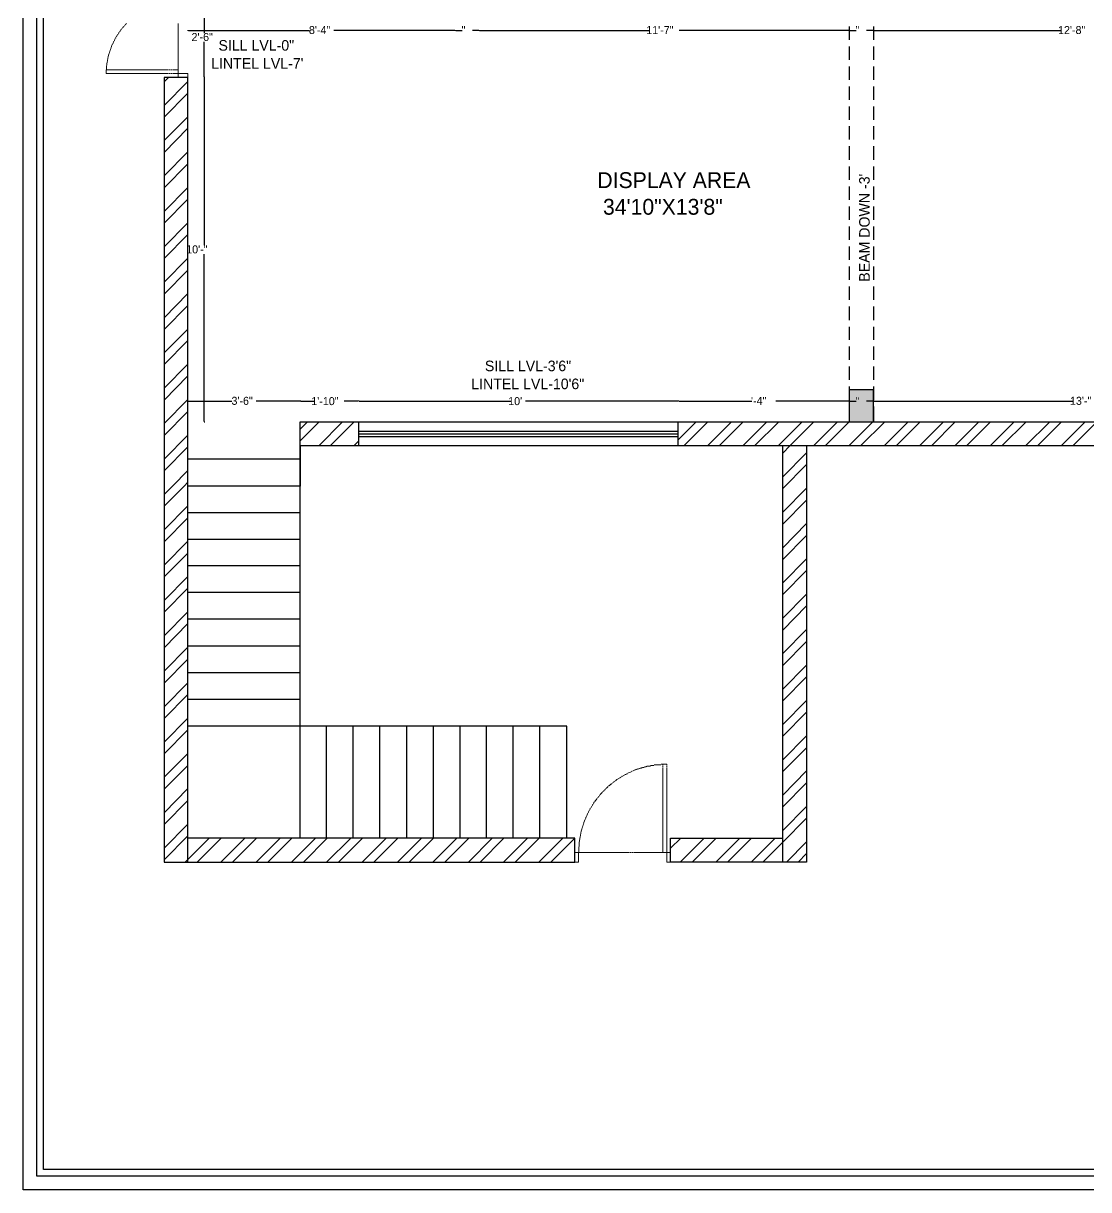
# Model space of a CAD drawing. Header units: inches. Extents: x 9636 to 21597, y -10243 to 557.
# Drawn here: x 14014.3 to 14413.9, y -2064.3 to -1627.1 of the extents above; entities that cross this region are included whole.
import ezdxf

# ---------------------------------------------------------------- set-up
doc = ezdxf.new("R2010")
doc.units = ezdxf.units.IN
doc.header["$MEASUREMENT"] = 0
for name, color, linetype in [('PDF_0', 7, 'Continuous'), ('PDF_A-Door-Frame', 1, 'Continuous'), ('PDF_FURNI', 7, 'Continuous'), ('PDF_Text', 5, 'Continuous')]:
    doc.layers.add(name, color=color, linetype=linetype)
doc.layers.add('PDF_A-Door-Swing', color=9, linetype='Continuous', true_color=0x808080)
doc.layers.add('PDF_IEL-HATCH-002', color=7, linetype='Continuous', true_color=0xf27172)
doc.styles.add('PDF Stylus BT', font='stylu.ttf')

msp = doc.modelspace()

# ---------------------------------------------------------------- linework, layer by layer
at = {"layer": 'PDF_0', "lineweight": 25}
for points in [[(14503.06, -1728.49), (14503.06, -1776.51), (14669.09, -1776.51), (14669.09, -1612.48), (14076.09, -1612.48), (14076.09, -1617.47), (14067.11, -1617.47), (14067.11, -1603.5), (14678.07, -1603.5), (14678.07, -1776.51), (14678.07, -1785.49), (14118.13, -1785.49), (14118.13, -1776.51), (14494.08, -1776.51), (14494.08, -1728.49)], [(14176.38, -1629.94), (14176.38, -1629.7)], [(14185.36, -1629.94), (14185.36, -1629.7)], [(14324.06, -1629.94), (14324.06, -1629.7)], [(14333.17, -1629.94), (14333.17, -1629.7)], [(14082.45, -1647.41), (14082.2, -1647.41)], [(14333.17, -1776.51), (14333.17, -1764.54), (14324.06, -1764.54), (14324.06, -1776.51)], [(14118.13, -1768.53), (14118.13, -1768.78)], [(14140.08, -1768.53), (14140.08, -1768.78)], [(14259.95, -1768.53), (14259.95, -1768.78)], [(14324.06, -1768.53), (14324.06, -1768.78)], [(14333.17, -1768.53), (14333.17, -1768.78)]]:
    msp.add_lwpolyline(points, close=True, dxfattribs=at)
at = {"layer": 'PDF_0', "color": 5, "lineweight": 25}
for points in [[(14082.2, -1617.6), (14082.2, -1630.82)], [(14076.34, -1629.82), (14121.62, -1629.82)], [(14176.13, -1629.82), (14130.85, -1629.82)], [(14176.5, -1629.82), (14178.87, -1629.82)], [(14185.23, -1629.82), (14182.74, -1629.82)], [(14185.48, -1629.82), (14249.22, -1629.82)], [(14323.94, -1629.82), (14260.32, -1629.82)], [(14324.31, -1629.82), (14326.68, -1629.82)], [(14332.92, -1629.82), (14330.55, -1629.82)], [(14333.3, -1629.82), (14403.52, -1629.82)], [(14082.2, -1647.28), (14082.2, -1634.06)], [(14082.2, -1647.53), (14082.2, -1710.27)], [(14082.2, -1776.39), (14082.2, -1713.64)], [(14076.34, -1768.78), (14092.55, -1768.78)], [(14118, -1768.78), (14101.66, -1768.78)], [(14118.25, -1768.78), (14123.61, -1768.78)], [(14139.95, -1768.78), (14134.72, -1768.78)], [(14140.33, -1768.78), (14197.46, -1768.78)], [(14259.83, -1768.78), (14202.7, -1768.78)], [(14260.2, -1768.78), (14287.52, -1768.78)], [(14323.94, -1768.78), (14296.5, -1768.78)], [(14324.31, -1768.78), (14326.68, -1768.78)], [(14332.92, -1768.78), (14330.55, -1768.78)], [(14333.3, -1768.78), (14408.01, -1768.78)]]:
    msp.add_lwpolyline(points, dxfattribs=at)
at = {"layer": 'PDF_0', "lineweight": 25}
for points in [[(14076.09, -1629.7), (14076.09, -1629.94)], [(14324.06, -1628.32), (14324.06, -1633.31)], [(14333.17, -1628.32), (14333.17, -1633.31)], [(14324.06, -1635.81), (14324.06, -1640.8)], [(14333.17, -1635.81), (14333.17, -1640.8)], [(14324.06, -1643.29), (14324.06, -1648.28)], [(14333.17, -1643.29), (14333.17, -1648.28)], [(14076.09, -1941.54), (14076.09, -1800.58), (14076.09, -1647.41), (14067.11, -1647.41), (14067.11, -1800.58), (14067.11, -1941.54), (14221.16, -1941.54), (14221.16, -1932.55), (14076.09, -1932.55)], [(14324.06, -1650.78), (14324.06, -1655.77)], [(14333.17, -1650.78), (14333.17, -1655.77)], [(14324.06, -1658.26), (14324.06, -1663.25)], [(14333.17, -1658.26), (14333.17, -1663.25)], [(14324.06, -1665.74), (14324.06, -1670.73)], [(14333.17, -1665.74), (14333.17, -1670.73)], [(14324.06, -1673.23), (14324.06, -1678.34)], [(14333.17, -1673.23), (14333.17, -1678.34)], [(14324.06, -1680.84), (14324.06, -1685.83)], [(14333.17, -1680.84), (14333.17, -1685.83)], [(14324.06, -1688.32), (14324.06, -1693.31)], [(14333.17, -1688.32), (14333.17, -1693.31)], [(14324.06, -1695.81), (14324.06, -1700.79)], [(14333.17, -1695.81), (14333.17, -1700.79)], [(14324.06, -1703.29), (14324.06, -1708.28)], [(14333.17, -1703.29), (14333.17, -1708.28)], [(14324.06, -1710.77), (14324.06, -1715.76)], [(14333.17, -1710.77), (14333.17, -1715.76)], [(14324.06, -1718.26), (14324.06, -1723.25)], [(14333.17, -1718.26), (14333.17, -1723.25)], [(14324.06, -1725.74), (14324.06, -1730.73)], [(14333.17, -1725.74), (14333.17, -1730.73)], [(14324.06, -1733.23), (14324.06, -1738.34)], [(14333.17, -1733.23), (14333.17, -1738.34)], [(14324.06, -1740.84), (14324.06, -1745.82)], [(14333.17, -1740.84), (14333.17, -1745.82)], [(14324.06, -1748.32), (14324.06, -1753.31)], [(14333.17, -1748.32), (14333.17, -1753.31)], [(14324.06, -1755.8), (14324.06, -1760.79)], [(14333.17, -1755.8), (14333.17, -1760.79)], [(14324.06, -1763.29), (14324.06, -1768.28)], [(14333.17, -1763.29), (14333.17, -1768.28)], [(14076.09, -1768.78), (14076.09, -1768.53)], [(14324.06, -1770.77), (14324.06, -1776.51)], [(14333.17, -1770.77), (14333.17, -1776.51)], [(14082.2, -1776.51), (14082.45, -1776.51)], [(14140.08, -1776.51), (14140.08, -1785.49)], [(14259.95, -1785.49), (14259.95, -1776.51)], [(14218.16, -1932.55), (14218.16, -1890.52), (14118.13, -1890.52), (14118.13, -1785.49), (14118.13, -1800.58), (14076.09, -1800.58)], [(14308.1, -1785.49), (14308.1, -1941.54), (14257.08, -1941.54), (14257.08, -1932.55), (14299.12, -1932.55)], [(14299.12, -1941.54), (14299.12, -1785.49)], [(14118.13, -1790.48), (14076.09, -1790.48)], [(14118.13, -1810.56), (14076.09, -1810.56)], [(14118.13, -1820.54), (14076.09, -1820.54)], [(14118.13, -1830.52), (14076.09, -1830.52)], [(14118.13, -1840.5), (14076.09, -1840.5)], [(14118.13, -1850.48), (14076.09, -1850.48)], [(14118.13, -1860.58), (14076.09, -1860.58)], [(14118.13, -1870.56), (14076.09, -1870.56)], [(14118.13, -1880.54), (14076.09, -1880.54)], [(14118.13, -1932.55), (14118.13, -1890.52), (14076.09, -1890.52)], [(14128.1, -1932.55), (14128.1, -1890.52)], [(14138.08, -1932.55), (14138.08, -1890.52)], [(14148.06, -1932.55), (14148.06, -1890.52)], [(14158.17, -1932.55), (14158.17, -1890.52)], [(14168.14, -1932.55), (14168.14, -1890.52)], [(14178.12, -1932.55), (14178.12, -1890.52)], [(14188.1, -1932.55), (14188.1, -1890.52)], [(14198.08, -1932.55), (14198.08, -1890.52)], [(14208.06, -1932.55), (14208.06, -1890.52)]]:
    msp.add_lwpolyline(points, dxfattribs=at)
at = {"layer": 'PDF_0', "color": 143, "lineweight": 25, "true_color": 0x7aafdf}
for points in [[(14140.08, -1780), (14259.95, -1780)], [(14140.08, -1781), (14259.95, -1781)], [(14140.08, -1782), (14259.95, -1782)]]:
    msp.add_lwpolyline(points, dxfattribs=at)
at = {"layer": 'PDF_0', "color": 5, "transparency": 33554559}
for points in [[(14076.34, -1629.82), (14076.09, -1629.82), (14076.09, -1629.82)], [(14176.13, -1629.82), (14176.38, -1629.82), (14176.38, -1629.82)], [(14176.5, -1629.82), (14176.38, -1629.82), (14176.38, -1629.82)], [(14185.23, -1629.82), (14185.36, -1629.82), (14185.36, -1629.82)], [(14185.48, -1629.82), (14185.36, -1629.82), (14185.36, -1629.82)], [(14323.94, -1629.82), (14324.06, -1629.82), (14324.06, -1629.82)], [(14324.31, -1629.82), (14324.06, -1629.82), (14324.06, -1629.82)], [(14332.92, -1629.82), (14333.17, -1629.82), (14333.17, -1629.82)], [(14333.3, -1629.82), (14333.17, -1629.82), (14333.17, -1629.82)], [(14082.2, -1647.28), (14082.33, -1647.28), (14082.2, -1647.41)], [(14082.2, -1647.53), (14082.33, -1647.53), (14082.2, -1647.41)], [(14076.34, -1768.78), (14076.09, -1768.78), (14076.09, -1768.78)], [(14118, -1768.78), (14118.13, -1768.78), (14118.13, -1768.78)], [(14118.25, -1768.78), (14118.13, -1768.78), (14118.13, -1768.78)], [(14139.95, -1768.78), (14140.08, -1768.78), (14140.08, -1768.78)], [(14140.33, -1768.78), (14140.08, -1768.78), (14140.08, -1768.78)], [(14259.83, -1768.78), (14259.95, -1768.78), (14259.95, -1768.78)], [(14260.2, -1768.78), (14259.95, -1768.78), (14259.95, -1768.78)], [(14323.94, -1768.78), (14324.06, -1768.78), (14324.06, -1768.78)], [(14324.31, -1768.78), (14324.06, -1768.78), (14324.06, -1768.78)], [(14332.92, -1768.78), (14333.17, -1768.78), (14333.17, -1768.78)], [(14333.3, -1768.78), (14333.17, -1768.78), (14333.17, -1768.78)], [(14082.2, -1776.39), (14082.33, -1776.39), (14082.2, -1776.51)]]:
    msp.add_solid(points, dxfattribs=at)
at = {"layer": 'PDF_A-Door-Frame', "lineweight": 5}
for points in [[(14072.47, -1647.41), (14076.09, -1647.41), (14076.09, -1645.91), (14072.47, -1645.91)], [(14221.16, -1937.92), (14221.16, -1941.54), (14222.53, -1941.54), (14222.53, -1937.92)], [(14257.08, -1937.92), (14257.08, -1941.54), (14255.71, -1941.54), (14255.71, -1937.92)]]:
    msp.add_lwpolyline(points, close=True, dxfattribs=at)
at = {"layer": 'PDF_A-Door-Swing', "lineweight": 5}
for points in [[(14050.39, -1630.32), (14050.27, -1630.57)], [(14050.64, -1630.07), (14050.52, -1630.19)], [(14050.77, -1629.7), (14050.64, -1629.94)], [(14051.02, -1629.45), (14050.89, -1629.57)], [(14051.27, -1629.07), (14051.14, -1629.32)], [(14051.52, -1628.82), (14051.39, -1629.07)], [(14051.77, -1628.57), (14051.64, -1628.7)], [(14052.02, -1628.32), (14051.89, -1628.45)], [(14052.26, -1627.95), (14052.14, -1628.2)], [(14052.51, -1627.7), (14052.39, -1627.95)], [(14052.76, -1627.45), (14052.64, -1627.57)], [(14053.01, -1627.2), (14052.89, -1627.33)], [(14072.47, -1627.45), (14072.47, -1627.2)], [(14072.47, -1627.82), (14072.47, -1627.57)], [(14072.47, -1628.2), (14072.47, -1627.95)], [(14072.47, -1628.57), (14072.47, -1628.32)], [(14072.47, -1628.95), (14072.47, -1628.7)], [(14072.47, -1629.32), (14072.47, -1629.07)], [(14072.47, -1629.7), (14072.47, -1629.45)], [(14072.47, -1630.07), (14072.47, -1629.82)], [(14072.47, -1630.44), (14072.47, -1630.19)], [(14048.02, -1634.56), (14047.9, -1634.81)], [(14048.15, -1634.19), (14048.02, -1634.44)], [(14048.27, -1633.81), (14048.15, -1634.06)], [(14048.52, -1633.56), (14048.4, -1633.81)], [(14048.65, -1633.19), (14048.52, -1633.44)], [(14048.77, -1632.81), (14048.65, -1633.06)], [(14049.02, -1632.56), (14048.9, -1632.69)], [(14049.15, -1632.19), (14049.02, -1632.44)], [(14049.4, -1631.94), (14049.27, -1632.07)], [(14049.52, -1631.57), (14049.4, -1631.82)], [(14049.77, -1631.32), (14049.65, -1631.44)], [(14050.02, -1630.94), (14049.89, -1631.19)], [(14050.14, -1630.69), (14050.02, -1630.82)], [(14072.47, -1630.82), (14072.47, -1630.57)], [(14072.47, -1631.19), (14072.47, -1630.94)], [(14072.47, -1631.57), (14072.47, -1631.32)], [(14072.47, -1631.94), (14072.47, -1631.69)], [(14072.47, -1632.31), (14072.47, -1632.07)], [(14072.47, -1632.69), (14072.47, -1632.44)], [(14072.47, -1633.06), (14072.47, -1632.81)], [(14072.47, -1633.44), (14072.47, -1633.19)], [(14072.47, -1633.81), (14072.47, -1633.56)], [(14072.47, -1634.19), (14072.47, -1633.94)], [(14072.47, -1634.56), (14072.47, -1634.31)], [(14072.47, -1634.93), (14072.47, -1634.68)], [(14046.4, -1638.8), (14046.28, -1638.93)], [(14046.28, -1639.05), (14046.28, -1639.3)], [(14046.53, -1638.43), (14046.4, -1638.68)], [(14046.65, -1638.05), (14046.53, -1638.3)], [(14046.78, -1637.68), (14046.65, -1637.93)], [(14046.9, -1637.3), (14046.78, -1637.55)], [(14047.03, -1636.93), (14046.9, -1637.18)], [(14047.15, -1636.56), (14047.03, -1636.81)], [(14047.28, -1636.31), (14047.15, -1636.43)], [(14047.4, -1635.93), (14047.28, -1636.18)], [(14047.52, -1635.56), (14047.4, -1635.56), (14047.4, -1635.81)], [(14047.65, -1635.18), (14047.52, -1635.43)], [(14047.77, -1634.93), (14047.65, -1635.06)], [(14072.47, -1635.31), (14072.47, -1635.06)], [(14072.47, -1635.68), (14072.47, -1635.43)], [(14072.47, -1636.06), (14072.47, -1635.81)], [(14072.47, -1636.43), (14072.47, -1636.18)], [(14072.47, -1636.81), (14072.47, -1636.56)], [(14072.47, -1637.18), (14072.47, -1636.93)], [(14072.47, -1637.55), (14072.47, -1637.3)], [(14072.47, -1637.93), (14072.47, -1637.68)], [(14072.47, -1638.3), (14072.47, -1638.05)], [(14072.47, -1638.68), (14072.47, -1638.43)], [(14072.47, -1639.05), (14072.47, -1638.8)], [(14072.47, -1639.42), (14072.47, -1639.18)], [(14045.65, -1642.79), (14045.53, -1643.04)], [(14045.53, -1643.17), (14045.53, -1643.42)], [(14045.53, -1643.54), (14045.53, -1643.79)], [(14045.65, -1642.04), (14045.65, -1642.29)], [(14045.65, -1642.42), (14045.65, -1642.67)], [(14045.9, -1641.3), (14045.78, -1641.55)], [(14045.78, -1641.67), (14045.78, -1641.92)], [(14046.03, -1640.55), (14045.9, -1640.8)], [(14045.9, -1640.92), (14045.9, -1641.17)], [(14046.15, -1639.8), (14046.03, -1640.05)], [(14046.03, -1640.17), (14046.03, -1640.42)], [(14046.15, -1639.42), (14046.15, -1639.67)], [(14072.47, -1639.8), (14072.47, -1639.55)], [(14072.47, -1640.17), (14072.47, -1639.92)], [(14072.47, -1640.55), (14072.47, -1640.3)], [(14072.47, -1640.92), (14072.47, -1640.67)], [(14072.47, -1641.3), (14072.47, -1641.05)], [(14072.47, -1641.67), (14072.47, -1641.42)], [(14072.47, -1642.04), (14072.47, -1641.79)], [(14072.47, -1642.42), (14072.47, -1642.17)], [(14072.47, -1642.79), (14072.47, -1642.54)], [(14072.47, -1643.17), (14072.47, -1642.92)], [(14072.47, -1643.54), (14072.47, -1643.29)], [(14045.4, -1644.79), (14045.4, -1644.54), (14045.53, -1644.54), (14045.53, -1644.29)], [(14045.4, -1645.16), (14045.4, -1644.91), (14045.53, -1644.66)], [(14045.4, -1645.54), (14045.4, -1645.29), (14045.4, -1645.04)], [(14045.53, -1645.91), (14045.4, -1645.91), (14045.4, -1645.66), (14045.4, -1645.41)], [(14045.4, -1645.79), (14045.4, -1645.91)], [(14045.53, -1643.92), (14045.53, -1644.16)], [(14045.65, -1644.54), (14045.9, -1644.54)], [(14045.9, -1645.91), (14045.65, -1645.91)], [(14046.03, -1644.54), (14046.28, -1644.54)], [(14046.28, -1645.91), (14046.03, -1645.91)], [(14046.4, -1644.54), (14046.65, -1644.54)], [(14046.65, -1645.91), (14046.4, -1645.91)], [(14046.78, -1644.54), (14047.03, -1644.54)], [(14047.03, -1645.91), (14046.78, -1645.91)], [(14047.15, -1644.54), (14047.4, -1644.54)], [(14047.4, -1645.91), (14047.15, -1645.91)], [(14047.52, -1644.54), (14047.77, -1644.54)], [(14047.77, -1645.91), (14047.52, -1645.91)], [(14047.9, -1644.54), (14048.15, -1644.54)], [(14048.15, -1645.91), (14047.9, -1645.91)], [(14048.27, -1644.54), (14048.52, -1644.54)], [(14048.52, -1645.91), (14048.27, -1645.91)], [(14048.65, -1644.54), (14048.9, -1644.54)], [(14048.9, -1645.91), (14048.65, -1645.91)], [(14049.02, -1644.54), (14049.27, -1644.54)], [(14049.27, -1645.91), (14049.02, -1645.91)], [(14049.4, -1644.54), (14049.65, -1644.54)], [(14049.65, -1645.91), (14049.4, -1645.91)], [(14049.77, -1644.54), (14050.02, -1644.54)], [(14050.02, -1645.91), (14049.77, -1645.91)], [(14050.14, -1644.54), (14050.39, -1644.54)], [(14050.39, -1645.91), (14050.14, -1645.91)], [(14050.52, -1644.54), (14050.77, -1644.54)], [(14050.77, -1645.91), (14050.52, -1645.91)], [(14050.89, -1644.54), (14051.14, -1644.54)], [(14051.14, -1645.91), (14050.89, -1645.91)], [(14051.27, -1644.54), (14051.52, -1644.54)], [(14051.52, -1645.91), (14051.27, -1645.91)], [(14051.64, -1644.54), (14051.89, -1644.54)], [(14051.89, -1645.91), (14051.64, -1645.91)], [(14052.02, -1644.54), (14052.26, -1644.54)], [(14052.26, -1645.91), (14052.02, -1645.91)], [(14052.39, -1644.54), (14052.64, -1644.54)], [(14052.64, -1645.91), (14052.39, -1645.91)], [(14052.76, -1644.54), (14053.01, -1644.54)], [(14053.01, -1645.91), (14052.76, -1645.91)], [(14053.14, -1644.54), (14053.39, -1644.54)], [(14053.39, -1645.91), (14053.14, -1645.91)], [(14053.51, -1644.54), (14053.76, -1644.54)], [(14053.76, -1645.91), (14053.51, -1645.91)], [(14053.89, -1644.54), (14054.14, -1644.54)], [(14054.14, -1645.91), (14053.89, -1645.91)], [(14054.26, -1644.54), (14054.51, -1644.54)], [(14054.51, -1645.91), (14054.26, -1645.91)], [(14054.63, -1644.54), (14054.88, -1644.54)], [(14054.88, -1645.91), (14054.63, -1645.91)], [(14055.01, -1644.54), (14055.26, -1644.54)], [(14055.26, -1645.91), (14055.01, -1645.91)], [(14055.38, -1644.54), (14055.63, -1644.54)], [(14055.63, -1645.91), (14055.38, -1645.91)], [(14055.76, -1644.54), (14056.01, -1644.54)], [(14056.01, -1645.91), (14055.76, -1645.91)], [(14056.13, -1644.54), (14056.38, -1644.54)], [(14056.38, -1645.91), (14056.13, -1645.91)], [(14056.51, -1644.54), (14056.76, -1644.54)], [(14056.76, -1645.91), (14056.51, -1645.91)], [(14056.88, -1644.54), (14057.13, -1644.54)], [(14057.13, -1645.91), (14056.88, -1645.91)], [(14057.25, -1644.54), (14057.5, -1644.54)], [(14057.5, -1645.91), (14057.25, -1645.91)], [(14057.63, -1644.54), (14057.88, -1644.54)], [(14057.88, -1645.91), (14057.63, -1645.91)], [(14058, -1644.54), (14058.25, -1644.54)], [(14058.25, -1645.91), (14058, -1645.91)], [(14058.38, -1644.54), (14058.63, -1644.54)], [(14058.63, -1645.91), (14058.38, -1645.91)], [(14058.75, -1644.54), (14059, -1644.54)], [(14059, -1645.91), (14058.75, -1645.91)], [(14059.13, -1644.54), (14059.37, -1644.54)], [(14059.37, -1645.91), (14059.13, -1645.91)], [(14059.5, -1644.54), (14059.75, -1644.54)], [(14059.75, -1645.91), (14059.5, -1645.91)], [(14059.87, -1644.54), (14060.12, -1644.54)], [(14060.12, -1645.91), (14059.87, -1645.91)], [(14060.25, -1644.54), (14060.5, -1644.54)], [(14060.5, -1645.91), (14060.25, -1645.91)], [(14060.62, -1644.54), (14060.87, -1644.54)], [(14060.87, -1645.91), (14060.62, -1645.91)], [(14061, -1644.54), (14061.25, -1644.54)], [(14061.25, -1645.91), (14061, -1645.91)], [(14061.37, -1644.54), (14061.62, -1644.54)], [(14061.62, -1645.91), (14061.37, -1645.91)], [(14061.74, -1644.54), (14061.99, -1644.54)], [(14061.99, -1645.91), (14061.74, -1645.91)], [(14062.12, -1644.54), (14062.37, -1644.54)], [(14062.37, -1645.91), (14062.12, -1645.91)], [(14062.49, -1644.54), (14062.74, -1644.54)], [(14062.74, -1645.91), (14062.49, -1645.91)], [(14062.87, -1644.54), (14063.12, -1644.54)], [(14063.12, -1645.91), (14062.87, -1645.91)], [(14063.24, -1644.54), (14063.49, -1644.54)], [(14063.49, -1645.91), (14063.24, -1645.91)], [(14063.62, -1644.54), (14063.87, -1644.54)], [(14063.87, -1645.91), (14063.62, -1645.91)], [(14063.99, -1644.54), (14064.24, -1644.54)], [(14064.24, -1645.91), (14063.99, -1645.91)], [(14064.36, -1644.54), (14064.61, -1644.54)], [(14064.61, -1645.91), (14064.36, -1645.91)], [(14064.74, -1644.54), (14064.99, -1644.54)], [(14064.99, -1645.91), (14064.74, -1645.91)], [(14065.11, -1644.54), (14065.36, -1644.54)], [(14065.36, -1645.91), (14065.11, -1645.91)], [(14065.49, -1644.54), (14065.86, -1644.54)], [(14065.86, -1645.91), (14065.49, -1645.91)], [(14065.99, -1644.54), (14066.24, -1644.54)], [(14066.24, -1645.91), (14065.99, -1645.91)], [(14066.36, -1644.54), (14066.61, -1644.54)], [(14066.61, -1645.91), (14066.36, -1645.91)], [(14066.73, -1644.54), (14066.98, -1644.54)], [(14066.98, -1645.91), (14066.73, -1645.91)], [(14067.11, -1644.54), (14067.36, -1644.54)], [(14067.36, -1645.91), (14067.11, -1645.91)], [(14067.48, -1644.54), (14067.73, -1644.54)], [(14067.73, -1645.91), (14067.48, -1645.91)], [(14067.86, -1644.54), (14068.11, -1644.54)], [(14068.11, -1645.91), (14067.86, -1645.91)], [(14068.23, -1644.54), (14068.48, -1644.54)], [(14068.48, -1645.91), (14068.23, -1645.91)], [(14068.61, -1644.54), (14068.85, -1644.54)], [(14068.85, -1645.91), (14068.61, -1645.91)], [(14068.98, -1644.54), (14069.23, -1644.54)], [(14069.23, -1645.91), (14068.98, -1645.91)], [(14069.35, -1644.54), (14069.6, -1644.54)], [(14069.6, -1645.91), (14069.35, -1645.91)], [(14069.73, -1644.54), (14069.98, -1644.54)], [(14069.98, -1645.91), (14069.73, -1645.91)], [(14070.1, -1644.54), (14070.35, -1644.54)], [(14070.35, -1645.91), (14070.1, -1645.91)], [(14070.48, -1644.54), (14070.73, -1644.54)], [(14070.73, -1645.91), (14070.48, -1645.91)], [(14070.85, -1644.54), (14071.1, -1644.54)], [(14071.1, -1645.91), (14070.85, -1645.91)], [(14071.22, -1644.54), (14071.47, -1644.54)], [(14071.47, -1645.91), (14071.22, -1645.91)], [(14071.6, -1644.54), (14071.85, -1644.54)], [(14071.85, -1645.91), (14071.6, -1645.91)], [(14071.97, -1644.54), (14072.22, -1644.54)], [(14072.22, -1645.91), (14071.97, -1645.91)], [(14072.35, -1644.54), (14072.47, -1644.54), (14072.47, -1644.79), (14072.47, -1645.04)], [(14072.47, -1645.29), (14072.47, -1645.54), (14072.47, -1645.66), (14072.47, -1645.91), (14072.35, -1645.91)], [(14072.47, -1643.92), (14072.47, -1643.67)], [(14072.47, -1644.29), (14072.47, -1644.04)], [(14072.47, -1644.66), (14072.47, -1644.41)], [(14072.47, -1644.91), (14072.47, -1645.16), (14072.47, -1645.41)], [(14247.35, -1905.86), (14247.6, -1905.86)], [(14247.6, -1905.74), (14247.73, -1905.74), (14247.85, -1905.74)], [(14247.98, -1905.74), (14248.23, -1905.61)], [(14248.35, -1905.61), (14248.6, -1905.61)], [(14248.72, -1905.61), (14248.97, -1905.49)], [(14249.1, -1905.49), (14249.35, -1905.49)], [(14249.47, -1905.49), (14249.72, -1905.36)], [(14249.85, -1905.36), (14250.1, -1905.36)], [(14250.22, -1905.24), (14250.47, -1905.24)], [(14250.6, -1905.24), (14250.84, -1905.24)], [(14250.97, -1905.11), (14251.22, -1905.11)], [(14251.34, -1905.11), (14251.59, -1904.99)], [(14251.72, -1904.99), (14251.97, -1904.99)], [(14252.09, -1904.99), (14252.34, -1904.99)], [(14252.47, -1904.99), (14252.72, -1904.99)], [(14252.84, -1904.99), (14253.09, -1904.99)], [(14253.21, -1904.99), (14253.46, -1904.99)], [(14253.59, -1904.86), (14253.84, -1904.86)], [(14253.96, -1904.86), (14254.21, -1904.86)], [(14254.46, -1904.74), (14254.21, -1904.74), (14254.21, -1904.99)], [(14254.21, -1905.11), (14254.21, -1905.36)], [(14254.21, -1905.49), (14254.21, -1905.74)], [(14254.21, -1905.86), (14254.21, -1906.11)], [(14254.34, -1904.86), (14254.59, -1904.86)], [(14254.84, -1904.74), (14254.59, -1904.74)], [(14254.71, -1904.86), (14254.96, -1904.86)], [(14255.21, -1904.74), (14254.96, -1904.74)], [(14255.09, -1904.86), (14255.34, -1904.86)], [(14255.71, -1904.99), (14255.71, -1904.74), (14255.34, -1904.74)], [(14255.46, -1904.86), (14255.71, -1904.74)], [(14255.71, -1905.36), (14255.71, -1905.11)], [(14255.71, -1905.74), (14255.71, -1905.49)], [(14255.71, -1906.11), (14255.71, -1905.86)], [(14237.12, -1910.48), (14237.37, -1910.35), (14237.62, -1910.23)], [(14237.75, -1910.1), (14238, -1909.98)], [(14238.12, -1909.98), (14238.25, -1909.85)], [(14238.37, -1909.73), (14238.62, -1909.6)], [(14238.75, -1909.48), (14238.87, -1909.35)], [(14238.99, -1909.35), (14239.24, -1909.23)], [(14239.37, -1909.1), (14239.62, -1908.98), (14239.87, -1908.85)], [(14239.99, -1908.73), (14240.24, -1908.61)], [(14240.37, -1908.61), (14240.49, -1908.48)], [(14240.62, -1908.36), (14240.87, -1908.36)], [(14240.99, -1908.23), (14241.24, -1908.11)], [(14241.36, -1908.11), (14241.61, -1907.98)], [(14241.74, -1907.98), (14241.86, -1907.86)], [(14241.99, -1907.86), (14242.24, -1907.73)], [(14242.36, -1907.61), (14242.61, -1907.48)], [(14242.74, -1907.48), (14242.99, -1907.36), (14243.24, -1907.23)], [(14243.36, -1907.23), (14243.61, -1907.11)], [(14243.73, -1906.98), (14243.98, -1906.98)], [(14244.11, -1906.86), (14244.36, -1906.86)], [(14244.48, -1906.73), (14244.73, -1906.73)], [(14244.86, -1906.73), (14244.98, -1906.61)], [(14245.11, -1906.61), (14245.36, -1906.48)], [(14245.48, -1906.48), (14245.73, -1906.36)], [(14245.86, -1906.36), (14246.1, -1906.24)], [(14246.23, -1906.24), (14246.48, -1906.11)], [(14246.6, -1906.11), (14246.85, -1905.99)], [(14246.98, -1905.99), (14247.23, -1905.99)], [(14254.21, -1906.24), (14254.21, -1906.48)], [(14254.21, -1906.61), (14254.21, -1906.86)], [(14254.21, -1906.98), (14254.21, -1907.23)], [(14254.21, -1907.36), (14254.21, -1907.61)], [(14254.21, -1907.73), (14254.21, -1907.98)], [(14254.21, -1908.11), (14254.21, -1908.36)], [(14254.21, -1908.48), (14254.21, -1908.73)], [(14254.21, -1908.85), (14254.21, -1909.1)], [(14254.21, -1909.23), (14254.21, -1909.48)], [(14254.21, -1909.6), (14254.21, -1909.85)], [(14254.21, -1909.98), (14254.21, -1910.23)], [(14255.71, -1906.48), (14255.71, -1906.24)], [(14255.71, -1906.86), (14255.71, -1906.61)], [(14255.71, -1907.23), (14255.71, -1906.98)], [(14255.71, -1907.61), (14255.71, -1907.36)], [(14255.71, -1907.98), (14255.71, -1907.73)], [(14255.71, -1908.36), (14255.71, -1908.11)], [(14255.71, -1908.73), (14255.71, -1908.48)], [(14255.71, -1909.1), (14255.71, -1908.85)], [(14255.71, -1909.48), (14255.71, -1909.23)], [(14255.71, -1909.85), (14255.71, -1909.6)], [(14255.71, -1910.23), (14255.71, -1909.98)], [(14232.26, -1914.59), (14232.38, -1914.47)], [(14232.51, -1914.34), (14232.63, -1914.22)], [(14232.76, -1914.09), (14232.88, -1913.84)], [(14233.01, -1913.84), (14233.26, -1913.59), (14233.51, -1913.35)], [(14233.51, -1913.22), (14233.76, -1913.1)], [(14233.88, -1912.97), (14234.01, -1912.85)], [(14234.13, -1912.85), (14234.38, -1912.6), (14234.63, -1912.35)], [(14234.75, -1912.35), (14234.88, -1912.22)], [(14235, -1912.1), (14235.25, -1911.97)], [(14235.25, -1911.85), (14235.5, -1911.72)], [(14235.63, -1911.6), (14235.75, -1911.47)], [(14235.88, -1911.35), (14236.13, -1911.22)], [(14236.25, -1911.22), (14236.38, -1910.98)], [(14236.5, -1910.98), (14236.75, -1910.73), (14236.87, -1910.6), (14237, -1910.6)], [(14254.21, -1910.35), (14254.21, -1910.6)], [(14254.21, -1910.73), (14254.21, -1910.98)], [(14254.21, -1911.1), (14254.21, -1911.35)], [(14254.21, -1911.47), (14254.21, -1911.72)], [(14254.21, -1911.85), (14254.21, -1912.1)], [(14254.21, -1912.22), (14254.21, -1912.47)], [(14254.21, -1912.6), (14254.21, -1912.85)], [(14254.21, -1912.97), (14254.21, -1913.22)], [(14254.21, -1913.35), (14254.21, -1913.59)], [(14254.21, -1913.72), (14254.21, -1913.97)], [(14254.21, -1914.09), (14254.21, -1914.34)], [(14254.21, -1914.47), (14254.21, -1914.72)], [(14255.71, -1910.6), (14255.71, -1910.35)], [(14255.71, -1910.98), (14255.71, -1910.73)], [(14255.71, -1911.35), (14255.71, -1911.1)], [(14255.71, -1911.72), (14255.71, -1911.47)], [(14255.71, -1912.1), (14255.71, -1911.85)], [(14255.71, -1912.47), (14255.71, -1912.22)], [(14255.71, -1912.85), (14255.71, -1912.6)], [(14255.71, -1913.22), (14255.71, -1912.97)], [(14255.71, -1913.59), (14255.71, -1913.35)], [(14255.71, -1913.97), (14255.71, -1913.72)], [(14255.71, -1914.34), (14255.71, -1914.09)], [(14255.71, -1914.72), (14255.71, -1914.47)], [(14228.39, -1919.21), (14228.39, -1919.08), (14228.52, -1918.96)], [(14228.64, -1918.83), (14228.77, -1918.71)], [(14228.77, -1918.58), (14229.02, -1918.33), (14229.27, -1918.09)], [(14229.27, -1917.96), (14229.39, -1917.84)], [(14229.51, -1917.71), (14229.64, -1917.46)], [(14229.76, -1917.46), (14229.89, -1917.21)], [(14230.01, -1917.09), (14230.14, -1916.96)], [(14230.26, -1916.84), (14230.39, -1916.59)], [(14230.39, -1916.46), (14230.64, -1916.34)], [(14230.64, -1916.21), (14230.89, -1915.96), (14231.14, -1915.72), (14231.39, -1915.47)], [(14231.39, -1915.34), (14231.64, -1915.22)], [(14231.76, -1915.09), (14231.88, -1914.97)], [(14232.01, -1914.84), (14232.13, -1914.72)], [(14254.21, -1914.84), (14254.21, -1915.09)], [(14254.21, -1915.22), (14254.21, -1915.47)], [(14254.21, -1915.59), (14254.21, -1915.84)], [(14254.21, -1915.96), (14254.21, -1916.21)], [(14254.21, -1916.34), (14254.21, -1916.59)], [(14254.21, -1916.71), (14254.21, -1916.96)], [(14254.21, -1917.09), (14254.21, -1917.34)], [(14254.21, -1917.46), (14254.21, -1917.71)], [(14254.21, -1917.84), (14254.21, -1918.09)], [(14254.21, -1918.21), (14254.21, -1918.46)], [(14254.21, -1918.58), (14254.21, -1918.83)], [(14254.21, -1918.96), (14254.21, -1919.21)], [(14255.71, -1915.09), (14255.71, -1914.84)], [(14255.71, -1915.47), (14255.71, -1915.22)], [(14255.71, -1915.84), (14255.71, -1915.59)], [(14255.71, -1916.21), (14255.71, -1915.96)], [(14255.71, -1916.59), (14255.71, -1916.34)], [(14255.71, -1916.96), (14255.71, -1916.71)], [(14255.71, -1917.34), (14255.71, -1917.09)], [(14255.71, -1917.71), (14255.71, -1917.46)], [(14255.71, -1918.09), (14255.71, -1917.84)], [(14255.71, -1918.46), (14255.71, -1918.21)], [(14255.71, -1918.83), (14255.71, -1918.58)], [(14255.71, -1919.21), (14255.71, -1918.96)], [(14225.9, -1923.45), (14226.02, -1923.2)], [(14226.15, -1923.07), (14226.27, -1922.83)], [(14226.27, -1922.7), (14226.4, -1922.45), (14226.52, -1922.2)], [(14226.65, -1922.08), (14226.77, -1921.83)], [(14226.77, -1921.7), (14226.9, -1921.58)], [(14227.02, -1921.45), (14227.14, -1921.2)], [(14227.27, -1921.08), (14227.39, -1920.83), (14227.52, -1920.58)], [(14227.64, -1920.46), (14227.77, -1920.21)], [(14227.77, -1920.08), (14227.89, -1919.96)], [(14228.02, -1919.83), (14228.14, -1919.58)], [(14228.14, -1919.46), (14228.27, -1919.33)], [(14254.21, -1919.33), (14254.21, -1919.58)], [(14254.21, -1919.71), (14254.21, -1919.96)], [(14254.21, -1920.08), (14254.21, -1920.33)], [(14254.21, -1920.46), (14254.21, -1920.7)], [(14254.21, -1920.83), (14254.21, -1921.08)], [(14254.21, -1921.2), (14254.21, -1921.45)], [(14254.21, -1921.58), (14254.21, -1921.83)], [(14254.21, -1921.95), (14254.21, -1922.2)], [(14254.21, -1922.33), (14254.21, -1922.58)], [(14254.21, -1922.7), (14254.21, -1922.95)], [(14254.21, -1923.07), (14254.21, -1923.32)], [(14255.71, -1919.58), (14255.71, -1919.33)], [(14255.71, -1919.96), (14255.71, -1919.71)], [(14255.71, -1920.33), (14255.71, -1920.08)], [(14255.71, -1920.7), (14255.71, -1920.46)], [(14255.71, -1921.08), (14255.71, -1920.83)], [(14255.71, -1921.45), (14255.71, -1921.2)], [(14255.71, -1921.83), (14255.71, -1921.58)], [(14255.71, -1922.2), (14255.71, -1921.95)], [(14255.71, -1922.58), (14255.71, -1922.33)], [(14255.71, -1922.95), (14255.71, -1922.7)], [(14255.71, -1923.32), (14255.71, -1923.07)], [(14224.15, -1927.94), (14224.28, -1927.69)], [(14224.28, -1927.57), (14224.4, -1927.32)], [(14224.4, -1927.19), (14224.53, -1926.94)], [(14224.53, -1926.82), (14224.53, -1926.57)], [(14224.65, -1926.44), (14224.65, -1926.32)], [(14224.77, -1926.19), (14224.77, -1925.94)], [(14224.9, -1925.82), (14225.02, -1925.57)], [(14225.02, -1925.44), (14225.15, -1925.2)], [(14225.15, -1925.07), (14225.27, -1924.95)], [(14225.4, -1924.82), (14225.4, -1924.57)], [(14225.52, -1924.45), (14225.65, -1924.2)], [(14225.65, -1924.07), (14225.77, -1923.82)], [(14225.77, -1923.7), (14225.9, -1923.57)], [(14254.21, -1923.45), (14254.21, -1923.7)], [(14254.21, -1923.82), (14254.21, -1924.07)], [(14254.21, -1924.2), (14254.21, -1924.45)], [(14254.21, -1924.57), (14254.21, -1924.82)], [(14254.21, -1924.95), (14254.21, -1925.2)], [(14254.21, -1925.32), (14254.21, -1925.57)], [(14254.21, -1925.69), (14254.21, -1925.94)], [(14254.21, -1926.07), (14254.21, -1926.32)], [(14254.21, -1926.44), (14254.21, -1926.69)], [(14254.21, -1926.82), (14254.21, -1927.07)], [(14254.21, -1927.19), (14254.21, -1927.44)], [(14254.21, -1927.57), (14254.21, -1927.81)], [(14255.71, -1923.7), (14255.71, -1923.45)], [(14255.71, -1924.07), (14255.71, -1923.82)], [(14255.71, -1924.45), (14255.71, -1924.2)], [(14255.71, -1924.82), (14255.71, -1924.57)], [(14255.71, -1925.2), (14255.71, -1924.95)], [(14255.71, -1925.57), (14255.71, -1925.32)], [(14255.71, -1925.94), (14255.71, -1925.69)], [(14255.71, -1926.32), (14255.71, -1926.07)], [(14255.71, -1926.69), (14255.71, -1926.44)], [(14255.71, -1927.07), (14255.71, -1926.82)], [(14255.71, -1927.44), (14255.71, -1927.19)], [(14255.71, -1927.81), (14255.71, -1927.57)], [(14223.15, -1931.93), (14223.28, -1931.68)], [(14223.15, -1932.31), (14223.15, -1932.06)], [(14223.28, -1931.18), (14223.4, -1930.93)], [(14223.28, -1931.56), (14223.28, -1931.31)], [(14223.4, -1930.43), (14223.53, -1930.18)], [(14223.4, -1930.81), (14223.4, -1930.56)], [(14223.53, -1930.06), (14223.53, -1929.94), (14223.53, -1929.81)], [(14223.65, -1929.69), (14223.65, -1929.44)], [(14223.78, -1929.06), (14223.9, -1928.81)], [(14223.78, -1929.31), (14223.78, -1929.19)], [(14223.9, -1928.69), (14224.03, -1928.44)], [(14224.03, -1928.31), (14224.15, -1928.06)], [(14254.21, -1927.94), (14254.21, -1928.19)], [(14254.21, -1928.31), (14254.21, -1928.56)], [(14254.21, -1928.69), (14254.21, -1928.94)], [(14254.21, -1929.06), (14254.21, -1929.31)], [(14254.21, -1929.44), (14254.21, -1929.69)], [(14254.21, -1929.81), (14254.21, -1930.06)], [(14254.21, -1930.18), (14254.21, -1930.43)], [(14254.21, -1930.56), (14254.21, -1930.81)], [(14254.21, -1930.93), (14254.21, -1931.18)], [(14254.21, -1931.31), (14254.21, -1931.56)], [(14254.21, -1931.68), (14254.21, -1931.93)], [(14254.21, -1932.06), (14254.21, -1932.31)], [(14255.71, -1928.19), (14255.71, -1927.94)], [(14255.71, -1928.56), (14255.71, -1928.31)], [(14255.71, -1928.94), (14255.71, -1928.69)], [(14255.71, -1929.31), (14255.71, -1929.06)], [(14255.71, -1929.69), (14255.71, -1929.44)], [(14255.71, -1930.06), (14255.71, -1929.81)], [(14255.71, -1930.43), (14255.71, -1930.18)], [(14255.71, -1930.81), (14255.71, -1930.56)], [(14255.71, -1931.18), (14255.71, -1930.93)], [(14255.71, -1931.56), (14255.71, -1931.31)], [(14255.71, -1931.93), (14255.71, -1931.68)], [(14255.71, -1932.31), (14255.71, -1932.06)], [(14222.65, -1936.05), (14222.65, -1935.8)], [(14222.65, -1936.42), (14222.65, -1936.17)], [(14222.78, -1934.18), (14222.78, -1933.93)], [(14222.78, -1934.55), (14222.78, -1934.3)], [(14222.78, -1934.92), (14222.78, -1934.68)], [(14222.78, -1935.3), (14222.78, -1935.05)], [(14222.78, -1935.67), (14222.78, -1935.42)], [(14222.9, -1933.43), (14222.9, -1933.18)], [(14222.9, -1933.8), (14222.9, -1933.55)], [(14223.03, -1932.68), (14223.03, -1932.43)], [(14223.03, -1933.05), (14223.03, -1932.8)], [(14254.21, -1932.43), (14254.21, -1932.68)], [(14254.21, -1932.8), (14254.21, -1933.05)], [(14254.21, -1933.18), (14254.21, -1933.43)], [(14254.21, -1933.55), (14254.21, -1933.8)], [(14254.21, -1933.93), (14254.21, -1934.18)], [(14254.21, -1934.3), (14254.21, -1934.55)], [(14254.21, -1934.68), (14254.21, -1934.92)], [(14254.21, -1935.05), (14254.21, -1935.3)], [(14254.21, -1935.42), (14254.21, -1935.67)], [(14254.21, -1935.8), (14254.21, -1936.05)], [(14254.21, -1936.17), (14254.21, -1936.42)], [(14255.71, -1932.68), (14255.71, -1932.43)], [(14255.71, -1933.05), (14255.71, -1932.8)], [(14255.71, -1933.43), (14255.71, -1933.18)], [(14255.71, -1933.8), (14255.71, -1933.55)], [(14255.71, -1934.18), (14255.71, -1933.93)], [(14255.71, -1934.55), (14255.71, -1934.3)], [(14255.71, -1934.92), (14255.71, -1934.68)], [(14255.71, -1935.3), (14255.71, -1935.05)], [(14255.71, -1935.67), (14255.71, -1935.42)], [(14255.71, -1936.05), (14255.71, -1935.8)], [(14255.71, -1936.42), (14255.71, -1936.17)], [(14222.4, -1937.92), (14222.28, -1937.92)], [(14222.78, -1937.92), (14222.53, -1937.92), (14222.65, -1937.67)], [(14222.65, -1936.8), (14222.65, -1936.55)], [(14222.65, -1937.17), (14222.65, -1936.92)], [(14222.65, -1937.54), (14222.65, -1937.29)], [(14223.15, -1937.92), (14222.9, -1937.92)], [(14223.53, -1937.92), (14223.28, -1937.92)], [(14223.9, -1937.92), (14223.65, -1937.92)], [(14224.28, -1937.92), (14224.03, -1937.92)], [(14224.65, -1937.92), (14224.4, -1937.92)], [(14225.02, -1937.92), (14224.77, -1937.92)], [(14225.4, -1937.92), (14225.15, -1937.92)], [(14225.77, -1937.92), (14225.52, -1937.92)], [(14226.15, -1937.92), (14225.9, -1937.92)], [(14226.52, -1937.92), (14226.27, -1937.92)], [(14226.9, -1937.92), (14226.65, -1937.92)], [(14227.27, -1937.92), (14227.02, -1937.92)], [(14227.64, -1937.92), (14227.39, -1937.92)], [(14228.02, -1937.92), (14227.77, -1937.92)], [(14228.39, -1937.92), (14228.14, -1937.92)], [(14228.77, -1937.92), (14228.52, -1937.92)], [(14229.14, -1937.92), (14228.89, -1937.92)], [(14229.51, -1937.92), (14229.27, -1937.92)], [(14229.89, -1937.92), (14229.64, -1937.92)], [(14230.26, -1937.92), (14230.01, -1937.92)], [(14230.64, -1937.92), (14230.39, -1937.92)], [(14231.01, -1937.92), (14230.76, -1937.92)], [(14231.39, -1937.92), (14231.14, -1937.92)], [(14231.76, -1937.92), (14231.51, -1937.92)], [(14232.13, -1937.92), (14231.88, -1937.92)], [(14232.51, -1937.92), (14232.26, -1937.92)], [(14233.01, -1937.92), (14232.63, -1937.92)], [(14233.38, -1937.92), (14233.13, -1937.92)], [(14233.76, -1937.92), (14233.51, -1937.92)], [(14234.13, -1937.92), (14233.88, -1937.92)], [(14234.5, -1937.92), (14234.25, -1937.92)], [(14234.88, -1937.92), (14234.63, -1937.92)], [(14235.25, -1937.92), (14235, -1937.92)], [(14235.63, -1937.92), (14235.38, -1937.92)], [(14236, -1937.92), (14235.75, -1937.92)], [(14236.38, -1937.92), (14236.13, -1937.92)], [(14236.75, -1937.92), (14236.5, -1937.92)], [(14237.12, -1937.92), (14236.87, -1937.92)], [(14237.5, -1937.92), (14237.25, -1937.92)], [(14237.87, -1937.92), (14237.62, -1937.92)], [(14238.25, -1937.92), (14238, -1937.92)], [(14238.62, -1937.92), (14238.37, -1937.92)], [(14238.99, -1937.92), (14238.75, -1937.92)], [(14239.37, -1937.92), (14239.12, -1937.92)], [(14239.74, -1937.92), (14239.49, -1937.92)], [(14240.12, -1937.92), (14239.87, -1937.92)], [(14240.49, -1937.92), (14240.24, -1937.92)], [(14240.87, -1937.92), (14240.62, -1937.92)], [(14241.24, -1937.92), (14240.99, -1937.92)], [(14241.61, -1937.92), (14241.36, -1937.92)], [(14241.99, -1937.92), (14241.74, -1937.92)], [(14242.36, -1937.92), (14242.11, -1937.92)], [(14242.74, -1937.92), (14242.49, -1937.92)], [(14243.11, -1937.92), (14242.86, -1937.92)], [(14243.49, -1937.92), (14243.24, -1937.92)], [(14243.86, -1937.92), (14243.61, -1937.92)], [(14244.23, -1937.92), (14243.98, -1937.92)], [(14244.61, -1937.92), (14244.36, -1937.92)], [(14244.98, -1937.92), (14244.73, -1937.92)], [(14245.36, -1937.92), (14245.11, -1937.92)], [(14245.73, -1937.92), (14245.48, -1937.92)], [(14246.1, -1937.92), (14245.86, -1937.92)], [(14246.48, -1937.92), (14246.23, -1937.92)], [(14246.85, -1937.92), (14246.6, -1937.92)], [(14247.23, -1937.92), (14246.98, -1937.92)], [(14247.6, -1937.92), (14247.35, -1937.92)], [(14247.98, -1937.92), (14247.73, -1937.92)], [(14248.35, -1937.92), (14248.1, -1937.92)], [(14248.72, -1937.92), (14248.47, -1937.92)], [(14249.1, -1937.92), (14248.85, -1937.92)], [(14249.47, -1937.92), (14249.22, -1937.92)], [(14249.85, -1937.92), (14249.6, -1937.92)], [(14250.22, -1937.92), (14249.97, -1937.92)], [(14250.6, -1937.92), (14250.35, -1937.92)], [(14250.97, -1937.92), (14250.72, -1937.92)], [(14251.34, -1937.92), (14251.09, -1937.92)], [(14251.72, -1937.92), (14251.47, -1937.92)], [(14252.09, -1937.92), (14251.84, -1937.92)], [(14252.47, -1937.92), (14252.22, -1937.92)], [(14252.84, -1937.92), (14252.59, -1937.92)], [(14253.21, -1937.92), (14252.97, -1937.92)], [(14253.59, -1937.92), (14253.34, -1937.92)], [(14253.96, -1937.92), (14253.71, -1937.92)], [(14254.34, -1937.92), (14254.09, -1937.92)], [(14254.21, -1936.55), (14254.21, -1936.8)], [(14254.21, -1936.92), (14254.21, -1937.17)], [(14254.21, -1937.29), (14254.21, -1937.54)], [(14254.21, -1937.67), (14254.21, -1937.92), (14254.46, -1937.92), (14254.71, -1937.92)], [(14254.59, -1937.92), (14254.84, -1937.92), (14255.09, -1937.92)], [(14254.96, -1937.92), (14255.21, -1937.92), (14255.34, -1937.92), (14255.71, -1937.92), (14255.71, -1937.67)], [(14255.71, -1936.8), (14255.71, -1936.55)], [(14255.71, -1937.17), (14255.71, -1936.92)], [(14255.71, -1937.54), (14255.71, -1937.29)]]:
    msp.add_lwpolyline(points, dxfattribs=at)
at = {"layer": 'PDF_FURNI', "lineweight": 25}
for points in [[(14014.35, -2064.28), (14014.35, -1445.71), (14880.01, -1445.71), (14880.01, -2064.28)], [(14019.46, -2059.16), (14019.46, -1450.82), (14874.9, -1450.82), (14874.9, -2059.16)], [(14021.95, -2056.67), (14021.95, -1453.32), (14872.4, -1453.32), (14872.4, -2056.67)]]:
    msp.add_lwpolyline(points, close=True, dxfattribs=at)
at = {"layer": 'PDF_IEL-HATCH-002', "lineweight": 25}
for points in [[(14067.11, -1649.03), (14068.73, -1647.41)], [(14067.11, -1657.89), (14076.09, -1648.9)], [(14067.11, -1662.25), (14076.09, -1653.27)], [(14067.11, -1671.11), (14076.09, -1662.13)], [(14067.11, -1675.6), (14076.09, -1666.49)], [(14067.11, -1684.33), (14076.09, -1675.35)], [(14067.11, -1688.82), (14076.09, -1679.84)], [(14067.11, -1697.68), (14076.09, -1688.7)], [(14067.11, -1702.04), (14076.09, -1693.06)], [(14067.11, -1710.9), (14076.09, -1701.92)], [(14067.11, -1715.26), (14076.09, -1706.28)], [(14067.11, -1724.12), (14076.09, -1715.14)], [(14067.11, -1728.61), (14076.09, -1719.63)], [(14067.11, -1737.47), (14076.09, -1728.36)], [(14067.11, -1741.83), (14076.09, -1732.85)], [(14067.11, -1750.69), (14076.09, -1741.71)], [(14067.11, -1755.06), (14076.09, -1746.07)], [(14067.11, -1763.91), (14076.09, -1754.93)], [(14067.11, -1768.4), (14076.09, -1759.3)], [(14067.11, -1777.13), (14076.09, -1768.15)], [(14067.11, -1781.62), (14076.09, -1772.64)], [(14118.13, -1779.25), (14120.87, -1776.51)], [(14118.13, -1783.62), (14125.24, -1776.51)], [(14125.11, -1785.49), (14134.09, -1776.51)], [(14129.48, -1785.49), (14138.46, -1776.51)], [(14259.95, -1783.25), (14266.69, -1776.51)], [(14262.07, -1785.49), (14271.05, -1776.51)], [(14270.93, -1785.49), (14279.91, -1776.51)], [(14275.29, -1785.49), (14284.27, -1776.51)], [(14284.15, -1785.49), (14293.13, -1776.51)], [(14288.52, -1785.49), (14297.62, -1776.51)], [(14297.37, -1785.49), (14306.48, -1776.51)], [(14299.12, -1788.23), (14301.86, -1785.49), (14310.84, -1776.51)], [(14310.72, -1785.49), (14319.7, -1776.51)], [(14315.08, -1785.49), (14324.06, -1776.51)], [(14323.94, -1785.49), (14332.92, -1776.51)], [(14328.31, -1785.49), (14337.41, -1776.51)], [(14337.16, -1785.49), (14346.14, -1776.51)], [(14341.65, -1785.49), (14350.63, -1776.51)], [(14350.38, -1785.49), (14359.49, -1776.51)], [(14354.87, -1785.49), (14363.86, -1776.51)], [(14363.73, -1785.49), (14372.71, -1776.51)], [(14368.1, -1785.49), (14377.08, -1776.51)], [(14376.95, -1785.49), (14385.93, -1776.51)], [(14381.32, -1785.49), (14390.42, -1776.51)], [(14390.18, -1785.49), (14399.28, -1776.51)], [(14394.67, -1785.49), (14403.65, -1776.51)], [(14403.52, -1785.49), (14412.5, -1776.51)], [(14407.89, -1785.49), (14416.87, -1776.51)], [(14067.11, -1790.48), (14076.09, -1781.5)], [(14067.11, -1794.85), (14076.09, -1785.86)], [(14138.33, -1785.49), (14140.08, -1783.74)], [(14299.12, -1797.09), (14308.1, -1788.11)], [(14067.11, -1803.7), (14070.35, -1800.58), (14076.09, -1794.72)], [(14299.12, -1801.46), (14308.1, -1792.48)], [(14067.11, -1808.07), (14074.72, -1800.58), (14076.09, -1799.09)], [(14299.12, -1810.31), (14308.1, -1801.33)], [(14067.11, -1816.92), (14076.09, -1807.94)], [(14299.12, -1814.8), (14308.1, -1805.82)], [(14067.11, -1821.41), (14076.09, -1812.43)], [(14299.12, -1823.66), (14308.1, -1814.55)], [(14067.11, -1830.27), (14076.09, -1821.17)], [(14299.12, -1828.03), (14308.1, -1819.04)], [(14067.11, -1834.64), (14076.09, -1825.66)], [(14299.12, -1836.88), (14308.1, -1827.9)], [(14067.11, -1843.49), (14076.09, -1834.51)], [(14299.12, -1841.25), (14308.1, -1832.27)], [(14067.11, -1847.86), (14076.09, -1838.88)], [(14299.12, -1850.1), (14308.1, -1841.12)], [(14067.11, -1856.72), (14076.09, -1847.73)], [(14299.12, -1854.59), (14308.1, -1845.49)], [(14067.11, -1861.21), (14076.09, -1852.1)], [(14299.12, -1863.33), (14308.1, -1854.35)], [(14067.11, -1869.94), (14076.09, -1860.96)], [(14299.12, -1867.82), (14308.1, -1858.84)], [(14067.11, -1874.43), (14076.09, -1865.45)], [(14299.12, -1876.67), (14308.1, -1867.69)], [(14067.11, -1883.28), (14076.09, -1874.3)], [(14299.12, -1881.04), (14308.1, -1872.06)], [(14067.11, -1887.65), (14076.09, -1878.67)], [(14299.12, -1889.89), (14308.1, -1880.91)], [(14067.11, -1896.51), (14076.09, -1887.52)], [(14299.12, -1894.26), (14308.1, -1885.28)], [(14067.11, -1900.87), (14076.09, -1891.89)], [(14299.12, -1903.12), (14308.1, -1894.14)], [(14067.11, -1909.73), (14076.09, -1900.75)], [(14299.12, -1907.61), (14308.1, -1898.63)], [(14067.11, -1914.22), (14076.09, -1905.24)], [(14299.12, -1916.46), (14308.1, -1907.36)], [(14067.11, -1923.07), (14076.09, -1913.97)], [(14299.12, -1920.83), (14308.1, -1911.85)], [(14067.11, -1927.44), (14076.09, -1918.46)], [(14299.12, -1929.69), (14308.1, -1920.7)], [(14067.11, -1936.3), (14076.09, -1927.32)], [(14291.63, -1941.54), (14299.12, -1934.05), (14308.1, -1925.07)], [(14067.11, -1940.66), (14076.09, -1931.68)], [(14075.09, -1941.54), (14076.09, -1940.54), (14084.07, -1932.55)], [(14079.58, -1941.54), (14088.56, -1932.55)], [(14088.44, -1941.54), (14097.42, -1932.55)], [(14092.8, -1941.54), (14101.79, -1932.55)], [(14101.66, -1941.54), (14110.64, -1932.55)], [(14106.03, -1941.54), (14115.01, -1932.55)], [(14114.88, -1941.54), (14123.86, -1932.55)], [(14119.37, -1941.54), (14128.35, -1932.55)], [(14128.1, -1941.54), (14137.21, -1932.55)], [(14132.59, -1941.54), (14141.58, -1932.55)], [(14141.45, -1941.54), (14150.43, -1932.55)], [(14145.82, -1941.54), (14154.8, -1932.55)], [(14154.67, -1941.54), (14163.65, -1932.55)], [(14159.04, -1941.54), (14168.14, -1932.55)], [(14167.9, -1941.54), (14176.88, -1932.55)], [(14172.39, -1941.54), (14181.37, -1932.55)], [(14181.24, -1941.54), (14190.22, -1932.55)], [(14185.61, -1941.54), (14194.59, -1932.55)], [(14194.46, -1941.54), (14203.45, -1932.55)], [(14198.83, -1941.54), (14207.81, -1932.55)], [(14207.69, -1941.54), (14216.67, -1932.55)], [(14212.18, -1941.54), (14221.16, -1932.55)], [(14257.08, -1936.3), (14260.95, -1932.55)], [(14260.7, -1941.54), (14269.68, -1932.55)], [(14265.19, -1941.54), (14274.17, -1932.55)], [(14274.05, -1941.54), (14283.03, -1932.55)], [(14278.41, -1941.54), (14287.39, -1932.55)], [(14287.27, -1941.54), (14296.25, -1932.55)], [(14300.49, -1941.54), (14308.1, -1933.93)], [(14304.98, -1941.54), (14308.1, -1938.29)], [(14220.91, -1941.54), (14221.16, -1941.41)]]:
    msp.add_lwpolyline(points, dxfattribs=at)
at = {"layer": 'PDF_IEL-HATCH-002', "color": 251, "true_color": 0x636466, "transparency": 33554559}
for points in [[(14333.17, -1764.54), (14324.06, -1764.54), (14333.17, -1776.51)], [(14324.06, -1764.54), (14333.17, -1776.51), (14324.06, -1776.51)]]:
    msp.add_solid(points, dxfattribs=at)

# ---------------------------------------------------------------- texts
at = {"layer": 'PDF_Text', "char_height": 3, "attachment_point": 4, "style": 'PDF Stylus BT'}
for s, insert in [('8\'-4"', (14121.46, -1629.68)), ('"', (14178.72, -1629.68)), ('11\'-7"', (14247.95, -1629.68)), ('"', (14326.41, -1629.68)), ('12\'-8"', (14402.38, -1629.68)), ('2\'-6"', (14077.43, -1632.3)), ('10\'-"', (14075.43, -1711.88)), ('3\'-6"', (14092.4, -1768.64)), ('1\'-10"', (14122.34, -1768.76)), ("10'", (14196.18, -1768.76)), ('\'-4"', (14287.24, -1768.64)), ('"', (14326.41, -1768.76)), ('13\'-"', (14406.87, -1768.64))]:
    msp.add_mtext(s, dxfattribs=dict(at, insert=insert))
at = {"layer": 'PDF_Text', "color": 116, "true_color": 0x136734, "char_height": 3.9622, "attachment_point": 4, "style": 'PDF Stylus BT'}
for s, insert in [('SILL LVL-0"', (14087.53, -1635.43)), ("LINTEL LVL-7'", (14084.79, -1642.17)), ('SILL LVL-3\'6"', (14187.45, -1755.56)), ('LINTEL LVL-10\'6"', (14182.34, -1762.3))]:
    msp.add_mtext(s, dxfattribs=dict(at, insert=insert))
at = {"layer": 'PDF_Text', "color": 1, "char_height": 5.9434, "attachment_point": 4, "style": 'PDF Stylus BT'}
for s, insert in [('DISPLAY AREA', (14229.61, -1685.96)), ('34\'10"X13\'8"', (14231.73, -1695.94))]:
    msp.add_mtext(s, dxfattribs=dict(at, insert=insert))
at = {"layer": 'PDF_Text', "color": 116, "true_color": 0x136734, "insert": (14329.8, -1723.98), "char_height": 3.9622, "attachment_point": 4, "rotation": 90, "style": 'PDF Stylus BT'}
msp.add_mtext("BEAM DOWN -3'", dxfattribs=at)

doc.saveas('drawing.dxf')
